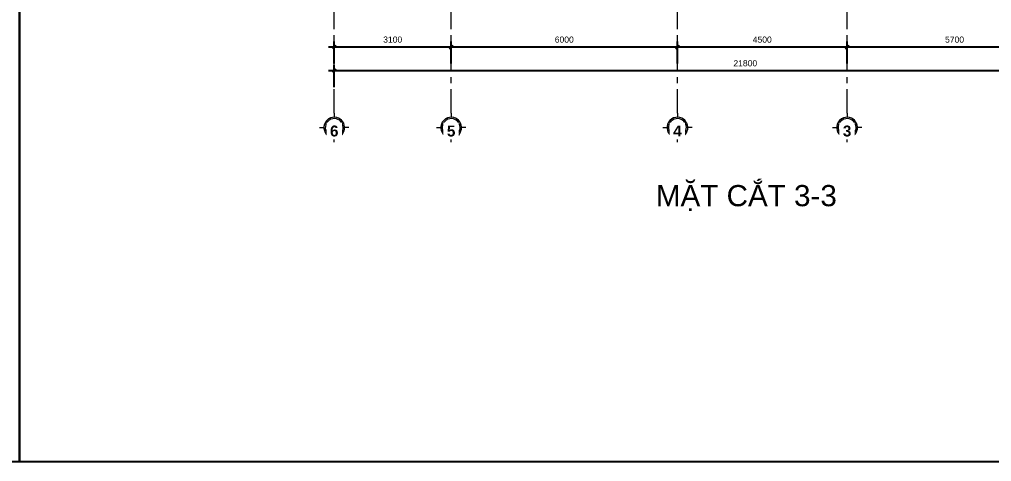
# Model space of a CAD drawing. Header units: millimetres. Extents: x 2164007 to 2324354, y -2513385 to -2308978.
# Drawn here: x 2283289 to 2309068, y -2476776 to -2465040 of the extents above; entities that cross this region are included whole.
import ezdxf

# ---------------------------------------------------------------- set-up
doc = ezdxf.new("R2010")
doc.units = ezdxf.units.MM
doc.linetypes.add('Grid Line', pattern=[22.225, 12.7, -3.175, 3.175, -3.175])
doc.layers.add('5', color=5, linetype='Continuous')
for name, color, linetype, lineweight in [('A-ANNO-DIMS', 211, 'Continuous', 9), ('G-ANNO-TEXT', 231, 'Continuous', 9), ('S-GRID', 8, 'Continuous', 9), ('S-GRID-IDEN', 8, 'Continuous', 9)]:
    doc.layers.add(name, color=color, linetype=linetype, lineweight=lineweight)
doc.styles.add('Arial_1', font='arial.ttf', dxfattribs={"height": 162.282934})
doc.styles.add('Arial_B', font='arialbd.ttf', dxfattribs={"height": 190.266788})
doc.dimstyles.new('Dim_dai_ca_vu', dxfattribs={"dimscale": 304.8, "dimtxt": 165, "dimasz": 0.292969, "dimexe": 0.492126, "dimexo": 0.0625, "dimgap": 0.393701, "dimtad": 1, "dimdec": 0, "dimzin": 0, "dimdsep": 46, "dimtxsty": 'Arial_1', "dimblk1": 'OBLIQUE', "dimblk2": 'OBLIQUE', "dimsah": 1, "dimcen": 0.09, "dimdle": 0.492126, "dimadec": 0, "dimazin": 0, "dimtfac": 1, "dimtdec": 4, "dimtix": 1, "dimtmove": 0, "dimatfit": 3, "dimfxl": 0.984252, "dimfxlon": 1, "dimtvp": 1, "dimtfill": 1, "dimtolj": 1, "dimtzin": 0, "dimarcsym": 2})

# ---------------------------------------------------------------- blocks, each defined once
blk = doc.blocks.new('Grid - Structural Grid-308830-MC 3-3')
at = {"layer": 'S-GRID-IDEN'}
for p, q in [((-7497, -3808), (-7497, -3920)), ((-7885, -4195), (-7772, -4195)), ((-7110, -4195), (-7222, -4195)), ((-7497, -4583), (-7497, -4470))]:
    blk.add_line(p, q, dxfattribs=at)
at = {"layer": 'S-GRID-IDEN', "lineweight": 13}
for start, end in [(86.5906, 185.4173), (3.4094, 86.5906), (185.4173, 275.4173), (275.4173, 3.4094)]:
    blk.add_arc((-7497, -4195), 275, start, end, dxfattribs=at)
at = {"layer": 'S-GRID-IDEN'}
for start, end in [(86.5906, 185.4173), (3.4094, 86.5906), (185.4173, 275.4173), (275.4173, 3.4094)]:
    blk.add_arc((-7497, -4195), 238, start, end, dxfattribs=at)
blk = doc.blocks.new('_Oblique')
at = {"color": 0, "linetype": 'ByBlock', "lineweight": -2}
blk.add_line((-0.5, -0.5), (0.5, 0.5), dxfattribs=at)
blk = doc.blocks.new('*D626')
at = {"layer": 'A-ANNO-DIMS', "color": 0, "lineweight": -2}
for p, q in [((2305237, -2466210), (2305237, -2465629)), ((2310937, -2466210), (2310937, -2465629)), ((2311087, -2465779), (2305087, -2465779))]:
    blk.add_line(p, q, dxfattribs=at)
at = {"layer": 'Defpoints', "color": 0}
for p in [(2305237, -2465779), (2305237, -2466229), (2310937, -2466229)]:
    blk.add_point(p, dxfattribs=at)
at = {"layer": 'A-ANNO-DIMS', "color": 0, "lineweight": -2, "xscale": 89.296875, "yscale": 89.296875, "zscale": 89.296875, "rotation": 180}
blk.add_blockref('_Oblique', (2305237, -2465779), dxfattribs=at)
at = {"layer": 'A-ANNO-DIMS', "color": 0, "lineweight": -2, "xscale": 89.296875, "yscale": 89.296875, "zscale": 89.296875}
blk.add_blockref('_Oblique', (2310937, -2465779), dxfattribs=at)
at = {"layer": 'A-ANNO-DIMS', "color": 0, "insert": (2308087, -2465576), "char_height": 162.3, "attachment_point": 5, "style": 'Arial_1', "bg_fill": 3, "box_fill_scale": 1.1, "bg_fill_color": 256, "bg_fill_true_color": 13158600, "bg_fill_transparency": 5328856}
blk.add_mtext('\\A1;5700', dxfattribs=at)
blk = doc.blocks.new('*D627')
at = {"layer": 'A-ANNO-DIMS', "color": 0, "lineweight": -2}
for p, q in [((2300737, -2466210), (2300737, -2465629)), ((2305237, -2466210), (2305237, -2465629)), ((2305387, -2465779), (2300587, -2465779))]:
    blk.add_line(p, q, dxfattribs=at)
at = {"layer": 'Defpoints', "color": 0}
for p in [(2300737, -2465779), (2300737, -2466229), (2305237, -2466229)]:
    blk.add_point(p, dxfattribs=at)
at = {"layer": 'A-ANNO-DIMS', "color": 0, "lineweight": -2, "xscale": 89.296875, "yscale": 89.296875, "zscale": 89.296875, "rotation": 180}
blk.add_blockref('_Oblique', (2300737, -2465779), dxfattribs=at)
at = {"layer": 'A-ANNO-DIMS', "color": 0, "lineweight": -2, "xscale": 89.296875, "yscale": 89.296875, "zscale": 89.296875}
blk.add_blockref('_Oblique', (2305237, -2465779), dxfattribs=at)
at = {"layer": 'A-ANNO-DIMS', "color": 0, "insert": (2302987, -2465576), "char_height": 162.3, "attachment_point": 5, "style": 'Arial_1', "bg_fill": 3, "box_fill_scale": 1.1, "bg_fill_color": 256, "bg_fill_true_color": 13158600, "bg_fill_transparency": 5328856}
blk.add_mtext('\\A1;4500', dxfattribs=at)
blk = doc.blocks.new('*D628')
at = {"layer": 'A-ANNO-DIMS', "color": 0, "lineweight": -2}
for p, q in [((2294737, -2466210), (2294737, -2465629)), ((2300737, -2466210), (2300737, -2465629)), ((2300887, -2465779), (2294587, -2465779))]:
    blk.add_line(p, q, dxfattribs=at)
at = {"layer": 'Defpoints', "color": 0}
for p in [(2294737, -2465779), (2294737, -2466229), (2300737, -2466229)]:
    blk.add_point(p, dxfattribs=at)
at = {"layer": 'A-ANNO-DIMS', "color": 0, "lineweight": -2, "xscale": 89.296875, "yscale": 89.296875, "zscale": 89.296875, "rotation": 180}
blk.add_blockref('_Oblique', (2294737, -2465779), dxfattribs=at)
at = {"layer": 'A-ANNO-DIMS', "color": 0, "lineweight": -2, "xscale": 89.296875, "yscale": 89.296875, "zscale": 89.296875}
blk.add_blockref('_Oblique', (2300737, -2465779), dxfattribs=at)
at = {"layer": 'A-ANNO-DIMS', "color": 0, "insert": (2297737, -2465576), "char_height": 162.3, "attachment_point": 5, "style": 'Arial_1', "bg_fill": 3, "box_fill_scale": 1.1, "bg_fill_color": 256, "bg_fill_true_color": 13158600, "bg_fill_transparency": 5328856}
blk.add_mtext('\\A1;6000', dxfattribs=at)
blk = doc.blocks.new('*D629')
at = {"layer": 'A-ANNO-DIMS', "color": 0, "lineweight": -2}
for p, q in [((2291637, -2466210), (2291637, -2465629)), ((2294737, -2466210), (2294737, -2465629)), ((2294887, -2465779), (2291487, -2465779))]:
    blk.add_line(p, q, dxfattribs=at)
at = {"layer": 'Defpoints', "color": 0}
for p in [(2291637, -2465779), (2291637, -2466229), (2294737, -2466229)]:
    blk.add_point(p, dxfattribs=at)
at = {"layer": 'A-ANNO-DIMS', "color": 0, "lineweight": -2, "xscale": 89.296875, "yscale": 89.296875, "zscale": 89.296875, "rotation": 180}
blk.add_blockref('_Oblique', (2291637, -2465779), dxfattribs=at)
at = {"layer": 'A-ANNO-DIMS', "color": 0, "lineweight": -2, "xscale": 89.296875, "yscale": 89.296875, "zscale": 89.296875}
blk.add_blockref('_Oblique', (2294737, -2465779), dxfattribs=at)
at = {"layer": 'A-ANNO-DIMS', "color": 0, "insert": (2293187, -2465576), "char_height": 162.3, "attachment_point": 5, "style": 'Arial_1', "bg_fill": 3, "box_fill_scale": 1.1, "bg_fill_color": 256, "bg_fill_true_color": 13158600, "bg_fill_transparency": 5321632}
blk.add_mtext('\\A1;3100', dxfattribs=at)
blk = doc.blocks.new('*D630')
at = {"layer": 'A-ANNO-DIMS', "color": 0, "lineweight": -2}
for p, q in [((2313437, -2465976), (2313437, -2466557)), ((2313587, -2466407), (2291487, -2466407)), ((2291637, -2466838), (2291637, -2466257))]:
    blk.add_line(p, q, dxfattribs=at)
at = {"layer": 'Defpoints', "color": 0}
for p in [(2313437, -2465957), (2291637, -2466407), (2291637, -2466857)]:
    blk.add_point(p, dxfattribs=at)
at = {"layer": 'A-ANNO-DIMS', "color": 0, "lineweight": -2, "xscale": 89.296875, "yscale": 89.296875, "zscale": 89.296875, "rotation": 180}
blk.add_blockref('_Oblique', (2291637, -2466407), dxfattribs=at)
at = {"layer": 'A-ANNO-DIMS', "color": 0, "lineweight": -2, "xscale": 89.296875, "yscale": 89.296875, "zscale": 89.296875}
blk.add_blockref('_Oblique', (2313437, -2466407), dxfattribs=at)
at = {"layer": 'A-ANNO-DIMS', "color": 0, "insert": (2302537, -2466204), "char_height": 162.3, "attachment_point": 5, "style": 'Arial_1', "bg_fill": 3, "box_fill_scale": 1.1, "bg_fill_color": 256, "bg_fill_true_color": 13158600, "bg_fill_transparency": 363368}
blk.add_mtext('\\A1;21800', dxfattribs=at)

msp = doc.modelspace()

# ---------------------------------------------------------------- linework, layer by layer
at = {"layer": '5'}
for points in [[(2242592.6, -2476776.3), (2283289.3, -2476776.3), (2283289.3, -2447998), (2242592.6, -2447998)], [(2283289.3, -2476776.3), (2323985.9, -2476776.3), (2323985.9, -2447998), (2283289.3, -2447998)]]:
    msp.add_lwpolyline(points, close=True, dxfattribs=at)
at = {"layer": 'S-GRID', "linetype": 'Grid Line', "ltscale": 50}
for p, q in [((2291637.1, -2467524.1), (2291637.1, -2453513.6)), ((2294737.1, -2467524.1), (2294737.1, -2453513.6)), ((2300737.1, -2467524.1), (2300737.1, -2453513.6)), ((2305237.1, -2467524.1), (2305237.1, -2453513.6))]:
    msp.add_line(p, q, dxfattribs=at)

# ---------------------------------------------------------------- block references
at = {"layer": 'S-GRID-IDEN'}
for p in [(2299134.3, -2463716.6), (2302234.3, -2463716.6), (2308234.3, -2463716.6), (2312734.3, -2463716.6)]:
    msp.add_blockref('Grid - Structural Grid-308830-MC 3-3', p, dxfattribs=at)

# ---------------------------------------------------------------- next in the draw order: texts
at = {"layer": 'G-ANNO-TEXT', "color": 7, "insert": (2300166.2, -2469436.1), "char_height": 562.089, "width": 5678.424, "attachment_point": 1, "line_spacing_factor": 0.938532, "style": 'Arial_1', "bg_fill": 3, "box_fill_scale": 1.25, "bg_fill_color": 0, "bg_fill_transparency": 0}
msp.add_mtext('MẶT CẮT 3-3', dxfattribs=at)
at = {"layer": 'S-GRID-IDEN', "char_height": 289.967, "width": 260.604, "attachment_point": 2, "line_spacing_factor": 0.938532, "style": 'Arial_B', "bg_fill": 3, "box_fill_scale": 1.25, "bg_fill_color": 0, "bg_fill_transparency": 0}
for s, insert in [('\\fArial|b1|i0|c163|p34|;6', (2291637, -2467856.7)), ('\\fArial|b1|i0|c163|p34|;5', (2294737, -2467856.7)), ('\\fArial|b1|i0|c163|p34|;4', (2300737, -2467856.7)), ('\\fArial|b1|i0|c163|p34|;3', (2305237, -2467856.7))]:
    msp.add_mtext(s, dxfattribs=dict(at, insert=insert))

# ---------------------------------------------------------------- next in the draw order: dimensions: what is measured, and where the dimension line sits
at = {"layer": 'A-ANNO-DIMS'}
dim = msp.add_linear_dim(base=(2305237.1, -2465779.1), p1=(2310937.1, -2466229.1), p2=(2305237.1, -2466229.1), dimstyle='Dim_dai_ca_vu', override={"dimpost": '<>', "dimfxl": 5700}, dxfattribs=at)
dim.commit()
dim.dimension.update_dxf_attribs({"geometry": '*D626', "text_midpoint": (2308087.1, -2465576.2)})

# ---------------------------------------------------------------- next in the draw order: dimensions: what is measured, and where the dimension line sits
dim = msp.add_linear_dim(base=(2300737.1, -2465779.1), p1=(2305237.1, -2466229.1), p2=(2300737.1, -2466229.1), dimstyle='Dim_dai_ca_vu', override={"dimpost": '<>', "dimfxl": 4500}, dxfattribs=at)
dim.commit()
dim.dimension.update_dxf_attribs({"geometry": '*D627', "text_midpoint": (2302987.1, -2465576.2)})

# ---------------------------------------------------------------- next in the draw order: dimensions: what is measured, and where the dimension line sits
dim = msp.add_linear_dim(base=(2294737.1, -2465779.1), p1=(2300737.1, -2466229.1), p2=(2294737.1, -2466229.1), dimstyle='Dim_dai_ca_vu', override={"dimpost": '<>', "dimfxl": 6000}, dxfattribs=at)
dim.commit()
dim.dimension.update_dxf_attribs({"geometry": '*D628', "text_midpoint": (2297737.1, -2465576.2)})

# ---------------------------------------------------------------- next in the draw order: dimensions: what is measured, and where the dimension line sits
dim = msp.add_linear_dim(base=(2291637.1, -2465779.1), p1=(2294737.1, -2466229.1), p2=(2291637.1, -2466229.1), dimstyle='Dim_dai_ca_vu', override={"dimpost": '<>', "dimfxl": 3100}, dxfattribs=at)
dim.commit()
dim.dimension.update_dxf_attribs({"geometry": '*D629', "text_midpoint": (2293187.1, -2465576.1)})

# ---------------------------------------------------------------- next in the draw order: dimensions: what is measured, and where the dimension line sits
dim = msp.add_linear_dim(base=(2291637.1, -2466406.7), p1=(2313437.1, -2465956.7), p2=(2291637.1, -2466856.7), dimstyle='Dim_dai_ca_vu', override={"dimpost": '<>', "dimfxl": 21818.570072}, dxfattribs=at)
dim.commit()
dim.dimension.update_dxf_attribs({"geometry": '*D630', "text_midpoint": (2302537.1, -2466203.8)})

doc.saveas('drawing.dxf')
